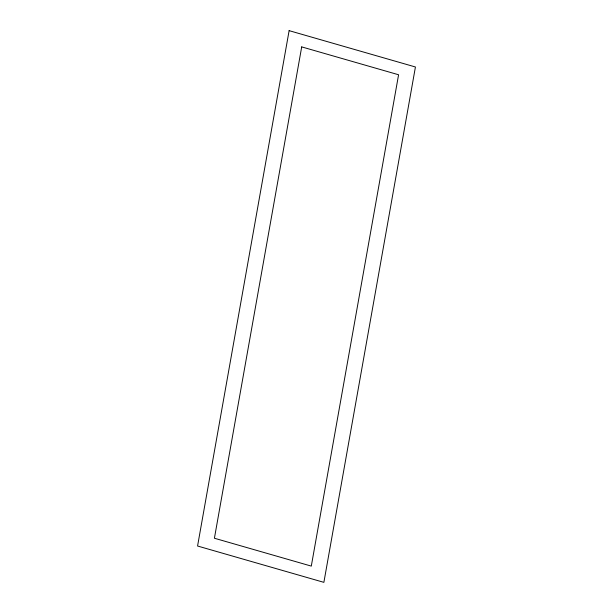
<?xml version="1.0" encoding="UTF-8"?>
<svg xmlns="http://www.w3.org/2000/svg" width="613" height="613" viewBox="0 0 613 613"><rect width="100%" height="100%" fill="white"/><g stroke="black" fill="none" stroke-linecap="round" stroke-linejoin="round"><path stroke-width="0.92" d="M289.121 30.65L197.57 546.014L323.879 582.35L415.43 66.986L289.121 30.65M301.703 46.895L214.412 538.237L311.297 566.106L398.588 74.763L301.703 46.895"/></g></svg>
